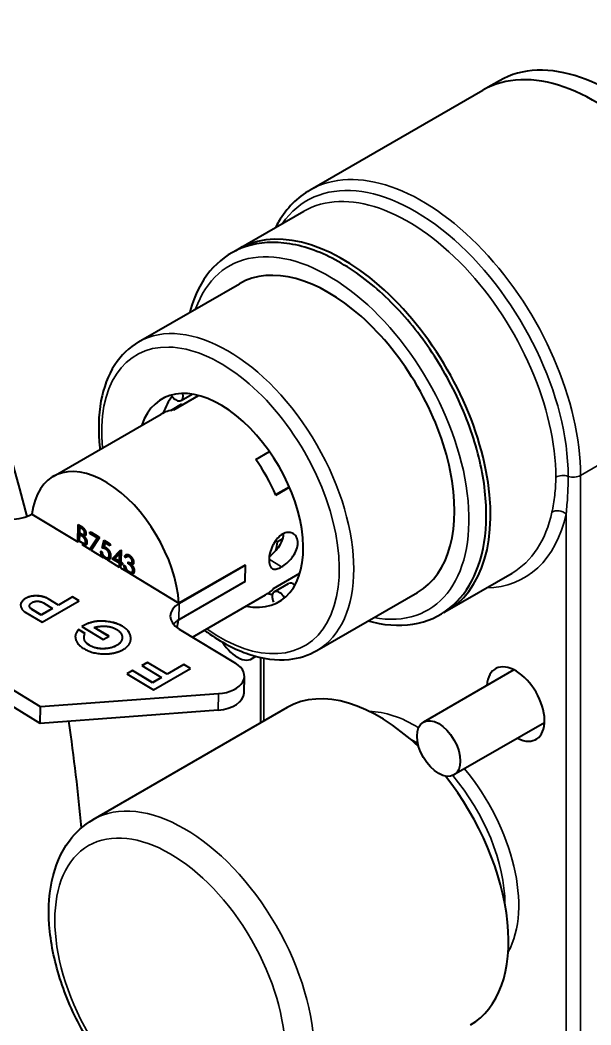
# Model space of a CAD drawing. Header units: millimetres. Extents: x 0 to 5945, y 0 to 4205.
# Drawn here: x 4951.7 to 4986.7, y 3261.4 to 3323 of the extents above; entities that cross this region are included whole.
import ezdxf

# ---------------------------------------------------------------- set-up
doc = ezdxf.new("R2010")
doc.units = ezdxf.units.MM
doc.header["$LTSCALE"] = 5
doc.layers.add('가시적인 것(ISO)', color=3, linetype='Continuous', lineweight=40)
doc.layers.add('가시적인 좁은 것(ISO)', color=3, linetype='Continuous', lineweight=35)

msp = doc.modelspace()

# ---------------------------------------------------------------- linework, layer by layer
at = {"layer": '가시적인 것(ISO)'}
for p, q in [((4981.068, 3319.33), (4980.052, 3318.743)), ((4969.445, 3312.62), (4980.052, 3318.743)), ((4965.052, 3309.001), (4969.058, 3311.314)), ((4958.919, 3303.295), (4965.106, 3306.867)), ((4961.086, 3299.131), (4962.597, 3300.004)), ((4961.53, 3299.699), (4962.202, 3300.087)), ((4960.89, 3299.093), (4961.572, 3299.487)), ((4961.572, 3299.487), (4961.603, 3299.43)), ((4953.672, 3295.033), (4960.301, 3298.86)), ((4966.117, 3296.076), (4966.955, 3296.559)), ((4967.322, 3293.923), (4968.162, 3294.409)), ((4967.334, 3293.892), (4968.176, 3294.378)), ((4952.379, 3292.726), (4955.196, 3291.015)), ((4955.196, 3291.015), (4955.22, 3292.081)), ((4955.22, 3292.081), (4955.402, 3291.97)), ((4955.301, 3291.921), (4955.294, 3291.579)), ((4955.39, 3291.972), (4955.301, 3291.921)), ((4955.415, 3291.851), (4955.301, 3291.921)), ((4955.304, 3291.922), (4955.306, 3292.029)), ((4955.49, 3291.911), (4955.39, 3291.972)), ((4955.291, 3291.47), (4955.282, 3291.073)), ((4955.38, 3291.521), (4955.291, 3291.47)), ((4955.347, 3291.436), (4955.291, 3291.47)), ((4955.293, 3291.471), (4955.296, 3291.578)), ((4955.294, 3291.579), (4955.35, 3291.545)), ((4955.435, 3291.487), (4955.38, 3291.521)), ((4955.589, 3291.356), (4955.521, 3291.317)), ((4955.654, 3291.533), (4955.565, 3291.482)), ((4955.664, 3291.413), (4955.58, 3291.364)), ((4955.684, 3291.617), (4955.61, 3291.575)), ((4955.927, 3290.589), (4956.37, 3291.271)), ((4955.937, 3291.535), (4955.939, 3291.644)), ((4956.025, 3291.586), (4955.937, 3291.535)), ((4956.37, 3291.271), (4955.937, 3291.535)), ((4955.939, 3291.644), (4956.515, 3291.294)), ((4956.515, 3291.294), (4956.011, 3290.52)), ((4956.015, 3290.64), (4956.459, 3291.322)), ((4956.025, 3291.586), (4956.025, 3291.592)), ((4956.459, 3291.322), (4956.025, 3291.586)), ((4956.459, 3291.322), (4956.37, 3291.271)), ((4956.694, 3290.645), (4956.803, 3291.12)), ((4956.803, 3291.12), (4957.186, 3290.887)), ((4967.333, 3291.102), (4967.454, 3291.032)), ((4967.77, 3291.214), (4967.454, 3291.032)), ((4952.907, 3280.887), (4936.56, 3290.815)), ((4955.284, 3291.066), (4955.196, 3291.015)), ((4955.282, 3291.073), (4955.402, 3291.001)), ((4955.284, 3291.066), (4955.284, 3291.072)), ((4955.537, 3290.913), (4955.284, 3291.066)), ((4955.537, 3290.913), (4955.449, 3290.862)), ((4955.449, 3290.862), (4955.955, 3290.554)), ((4955.711, 3290.989), (4955.622, 3290.938)), ((4955.745, 3291.077), (4955.67, 3291.034)), ((4956.015, 3290.64), (4955.927, 3290.589)), ((4955.955, 3290.554), (4955.927, 3290.589)), ((4956.044, 3290.605), (4955.955, 3290.554)), ((4956.044, 3290.605), (4955.955, 3290.554)), ((4955.955, 3290.554), (4956.011, 3290.52)), ((4956.011, 3290.52), (4956.753, 3290.069)), ((4956.044, 3290.605), (4956.015, 3290.64)), ((4956.044, 3290.605), (4956.06, 3290.595)), ((4956.056, 3290.589), (4956.044, 3290.605)), ((4956.044, 3290.605), (4956.06, 3290.595)), ((4956.783, 3290.696), (4956.694, 3290.645)), ((4956.783, 3290.696), (4956.87, 3291.079)), ((4956.866, 3290.971), (4956.809, 3290.721)), ((4956.954, 3291.022), (4956.866, 3290.971)), ((4957.184, 3290.777), (4956.866, 3290.971)), ((4956.988, 3290.625), (4956.902, 3290.575)), ((4957.186, 3290.881), (4956.954, 3291.022)), ((4957.186, 3290.887), (4957.184, 3290.777)), ((4957.299, 3289.987), (4957.829, 3290.524)), ((4957.388, 3290.038), (4957.846, 3290.502)), ((4957.829, 3290.524), (4957.846, 3290.514)), ((4957.846, 3290.514), (4957.829, 3289.776)), ((4956.593, 3290.444), (4956.677, 3290.393)), ((4956.829, 3290.113), (4956.753, 3290.069)), ((4956.829, 3290.113), (4956.753, 3290.069)), ((4957.004, 3289.917), (4956.753, 3290.069)), ((4956.959, 3290.021), (4956.894, 3289.983)), ((4957.092, 3289.968), (4956.974, 3290.04)), ((4957.092, 3289.968), (4956.974, 3290.04)), ((4957.004, 3289.917), (4957.092, 3289.968)), ((4957.004, 3289.917), (4957.092, 3289.968)), ((4957.004, 3289.917), (4957.737, 3289.471)), ((4957.143, 3290.107), (4957.055, 3290.056)), ((4957.199, 3290.247), (4957.122, 3290.202)), ((4957.388, 3290.038), (4957.299, 3289.987)), ((4957.743, 3289.717), (4957.299, 3289.987)), ((4957.831, 3289.768), (4957.388, 3290.038)), ((4957.756, 3290.29), (4957.467, 3289.996)), ((4957.467, 3289.996), (4957.745, 3289.827)), ((4957.745, 3289.827), (4957.756, 3290.29)), ((4957.832, 3289.876), (4957.745, 3289.827)), ((4957.842, 3290.339), (4957.756, 3290.29)), ((4958.156, 3290.153), (4958.068, 3290.102)), ((4958.152, 3290.051), (4958.068, 3290.102)), ((4958.211, 3290.12), (4958.156, 3290.153)), ((4958.296, 3290.168), (4958.207, 3290.117)), ((4958.434, 3290.144), (4958.351, 3290.096)), ((4952.884, 3279.88), (4936.537, 3289.808)), ((4957.737, 3289.471), (4957.743, 3289.717)), ((4957.824, 3289.521), (4957.737, 3289.471)), ((4957.831, 3289.768), (4957.743, 3289.717)), ((4957.827, 3289.666), (4957.821, 3289.42)), ((4957.821, 3289.42), (4958.195, 3289.193)), ((4957.915, 3289.717), (4957.827, 3289.666)), ((4957.935, 3289.601), (4957.827, 3289.666)), ((4957.829, 3289.776), (4957.937, 3289.71)), ((4957.829, 3289.668), (4957.831, 3289.768)), ((4957.937, 3289.704), (4957.915, 3289.717)), ((4957.937, 3289.71), (4957.935, 3289.601)), ((4958.02, 3289.591), (4958.104, 3289.54)), ((4958.289, 3289.677), (4958.291, 3289.786)), ((4958.377, 3289.728), (4958.289, 3289.677)), ((4958.377, 3289.728), (4958.378, 3289.744)), ((4958.587, 3289.791), (4958.499, 3289.74)), ((4958.593, 3289.661), (4958.505, 3289.61)), ((4958.608, 3289.857), (4958.535, 3289.815)), ((4958.649, 3289.321), (4958.572, 3289.276)), ((4965.46, 3289.599), (4961.393, 3287.251)), ((4965.481, 3289.586), (4961.414, 3287.238)), ((4965.458, 3288.579), (4965.481, 3289.586)), ((4965.46, 3289.599), (4965.481, 3289.586)), ((4958.271, 3289.237), (4958.195, 3289.193)), ((4958.271, 3289.237), (4958.195, 3289.193)), ((4958.195, 3289.193), (4958.457, 3289.035)), ((4958.413, 3289.138), (4958.348, 3289.101)), ((4958.436, 3289.152), (4958.545, 3289.086)), ((4958.436, 3289.152), (4958.545, 3289.086)), ((4958.457, 3289.035), (4958.545, 3289.086)), ((4958.457, 3289.035), (4958.545, 3289.086)), ((4958.457, 3289.035), (4961.393, 3287.251)), ((4958.604, 3289.216), (4958.516, 3289.165)), ((4967.204, 3288.158), (4968.82, 3289.091)), ((4977.865, 3286.809), (4981.842, 3289.105)), ((4965.458, 3288.579), (4961.392, 3286.231)), ((4967.245, 3287.947), (4968.129, 3288.457)), ((4951.978, 3287.54), (4951.978, 3287.545)), ((4953.999, 3287.143), (4953.367, 3287.526)), ((4953.367, 3287.521), (4953.367, 3287.526)), ((4953.998, 3287.138), (4953.367, 3287.521)), ((4954.863, 3287.637), (4953.998, 3287.138)), ((4954.863, 3287.642), (4953.999, 3287.143)), ((4955.269, 3287.396), (4954.863, 3287.642)), ((4954.863, 3287.637), (4954.863, 3287.642)), ((4955.264, 3287.394), (4954.863, 3287.637)), ((4962.224, 3285.176), (4966.707, 3287.764)), ((4969.856, 3284.35), (4976.044, 3287.923)), ((4952.228, 3287.1), (4952.228, 3287.105)), ((4952.945, 3286.534), (4952.373, 3286.881)), ((4952.373, 3286.876), (4952.373, 3286.881)), ((4952.944, 3286.529), (4952.373, 3286.876)), ((4953.647, 3286.935), (4952.944, 3286.529)), ((4953.647, 3286.94), (4952.945, 3286.534)), ((4952.998, 3286.085), (4955.269, 3287.396)), ((4953.076, 3287.287), (4953.647, 3286.94)), ((4953.647, 3286.935), (4953.647, 3286.94)), ((4953.998, 3287.138), (4953.999, 3287.143)), ((4951.962, 3286.715), (4952.998, 3286.085)), ((4952.944, 3286.529), (4952.945, 3286.534)), ((4955.638, 3285.388), (4955.228, 3285.637)), ((4955.228, 3285.632), (4955.228, 3285.637)), ((4955.636, 3285.384), (4955.228, 3285.632)), ((4955.445, 3285.816), (4956.755, 3285.02)), ((4957.107, 3285.223), (4956.201, 3285.773)), ((4956.201, 3285.768), (4956.201, 3285.773)), ((4957.102, 3285.221), (4956.201, 3285.768)), ((4957.933, 3285.837), (4957.933, 3285.842)), ((4961.414, 3285.668), (4964.866, 3283.571)), ((4955.578, 3285.16), (4955.578, 3285.165)), ((4956.755, 3285.02), (4957.107, 3285.223)), ((4957.918, 3285.15), (4957.918, 3285.155)), ((4955.906, 3284.667), (4955.906, 3284.672)), ((4957.564, 3284.652), (4957.565, 3284.657)), ((4966.134, 3283.99), (4965.9, 3283.855)), ((4966.414, 3279.916), (4966.414, 3283.923)), ((4958.555, 3283.127), (4958.203, 3282.924)), ((4958.554, 3283.122), (4958.207, 3282.922)), ((4958.554, 3283.122), (4958.555, 3283.127)), ((4959.779, 3282.378), (4958.554, 3283.122)), ((4959.78, 3282.383), (4958.555, 3283.127)), ((4959.475, 3283.625), (4959.123, 3283.422)), ((4959.123, 3283.422), (4960.32, 3282.695)), ((4959.475, 3283.62), (4959.128, 3283.419)), ((4960.671, 3282.898), (4959.475, 3283.625)), ((4959.475, 3283.62), (4959.475, 3283.625)), ((4960.671, 3282.893), (4959.475, 3283.62)), ((4959.833, 3281.934), (4962.104, 3283.245)), ((4961.698, 3283.491), (4960.671, 3282.898)), ((4961.698, 3283.486), (4960.671, 3282.893)), ((4962.104, 3283.245), (4961.698, 3283.491)), ((4961.698, 3283.486), (4961.698, 3283.491)), ((4962.099, 3283.242), (4961.698, 3283.486)), ((4981.955, 3283.166), (4976.399, 3279.958)), ((4958.203, 3282.924), (4959.833, 3281.934)), ((4960.32, 3282.69), (4959.779, 3282.378)), ((4960.32, 3282.695), (4959.78, 3282.383)), ((4960.32, 3282.69), (4960.32, 3282.695)), ((4960.671, 3282.893), (4960.671, 3282.898)), ((4965.391, 3281.756), (4965.414, 3282.763)), ((4959.779, 3282.378), (4959.78, 3282.383)), ((4963.82, 3281.703), (4952.907, 3280.887)), ((4952.884, 3279.88), (4952.907, 3280.887)), ((4963.797, 3280.696), (4952.884, 3279.88)), ((4968.043, 3280.857), (4956.111, 3273.967)), ((4983.83, 3279.918), (4978.274, 3276.711))]:
    msp.add_line(p, q, dxfattribs=at)
for centre, major_axis, ratio, start_param, end_param in [((4889.479, 3303.544), (-46.875, 81.19), 0.57735, 4.262243, 5.497787), ((4987.943, 3307.422), (-6.875, 11.908), 0.57735, 3.926991, 6.283185), ((4986.927, 3306.835), (-6.875, 11.908), 0.57735, 3.926991, 6.283185), ((4986.927, 3306.835), (-6.875, 11.908), 0.57735, 3.926991, 6.283185), ((4971.459, 3297.905), (6.406, -11.096), 0.57735, 6.249488, 9.458475), ((4970.575, 3297.395), (5.469, -9.472), 0.57735, 0, 3.141593), ((4963.946, 3293.567), (3.594, -6.225), 0.57735, 5.812603, 9.89536), ((4965.272, 3294.333), (-3.594, 6.225), 0.57735, 0.221174, 0.472273), ((4961.218, 3300.24), (0.312, -0.541), 0.57735, 4.766799, 7.335911), ((4963.504, 3293.312), (-3.203, 5.548), 0.57735, 6.060803, 6.283185), ((4956.875, 3289.485), (-3.203, 5.548), 0.57735, 3.998707, 6.944867), ((4963.504, 3293.312), (3.203, -5.548), 0.57735, 1.348414, 1.741178), ((4951.054, 3293.531), (1.875, -0.043), 0.592165, 3.940333, 5.51113), ((4963.946, 3293.567), (-2.5, 4.33), 0.57735, 3.649684, 3.801663), ((4963.504, 3293.312), (3.203, -5.548), 0.57735, 0, 0.170382), ((4967.558, 3287.405), (-0.312, 0.541), 0.57735, 4.69621, 7.698632), ((4968.442, 3287.916), (-0.312, 0.541), 0.57735, 5.316275, 6.283185), ((4965.272, 3294.333), (3.594, -6.225), 0.57735, 5.810912, 5.873145), ((4962.74, 3286.433), (-1.875, 0.043), 0.592165, 5.51113, 7.081926), ((4962.717, 3285.426), (-1.875, 0.043), 0.592165, 5.51113, 5.812385), ((4956.875, 3289.485), (-3.203, 5.548), 0.57735, 3.698517, 3.79756), ((4964.962, 3285.479), (0.938, -1.624), 0.57735, 4.757194, 6.495805), ((4963.54, 3282.806), (1.875, -0.043), 0.592165, 4.876103, 7.081926), ((4982.065, 3281.065), (1.25, -2.165), 0.57735, 5.560451, 10.147512), ((4973.668, 3271.114), (-5.625, 9.743), 0.57735, 5.184988, 6.283185), ((4963.517, 3281.799), (1.875, -0.043), 0.592165, 4.876103, 6.283185), ((4889.479, 3303.544), (-46.875, 81.19), 0.57735, 4.031541, 4.112072), ((4973.668, 3271.114), (5.625, -9.743), 0.57735, 0, 1.817386)]:
    msp.add_ellipse(centre, major_axis=major_axis, ratio=ratio, start_param=start_param, end_param=end_param, dxfattribs=at)
msp.add_ellipse((4977.337, 3278.335), major_axis=(0.938, -1.624), ratio=0.57735, dxfattribs=at)
for points, knots in [([(4969.445, 3312.62), (4969.052, 3312.393), (4968.691, 3312.112), (4968.044, 3311.458), (4967.758, 3311.083), (4967.443, 3310.552), (4967.377, 3310.431), (4967.313, 3310.306)], [3.9269908, 3.9269908, 3.9269908, 3.9269908, 4.0840704, 4.0840704, 4.2411501, 4.2411501, 4.2859509, 4.2859509, 4.2859509, 4.2859509]), ([(4973.005, 3286.168), (4973.232, 3286.105), (4973.458, 3286.053), (4974.634, 3285.836), (4975.56, 3285.865), (4977.178, 3286.346), (4977.878, 3286.77), (4979.022, 3287.937), (4979.464, 3288.678), (4980.089, 3290.442), (4980.252, 3291.482), (4980.267, 3293.743), (4980.11, 3294.968), (4979.494, 3297.464), (4979.035, 3298.732), (4977.867, 3301.188), (4977.158, 3302.374), (4975.559, 3304.55), (4974.668, 3305.54), (4972.787, 3307.226), (4971.797, 3307.921), (4969.805, 3308.938), (4968.803, 3309.259), (4966.91, 3309.464), (4966.014, 3309.359), (4964.474, 3308.743), (4963.821, 3308.26), (4962.765, 3306.986), (4962.368, 3306.189), (4962.099, 3305.23), (4962.083, 3305.172), (4962.068, 3305.113)], [0.252909, 0.252909, 0.252909, 0.252909, 0.328243, 0.328243, 0.64848, 0.64848, 0.945135, 0.945135, 1.24325, 1.24325, 1.563525, 1.563525, 1.891743, 1.891743, 2.21917, 2.21917, 2.545507, 2.545507, 2.871946, 2.871946, 3.199606, 3.199606, 3.527533, 3.527533, 3.844218, 3.844218, 4.138141, 4.138141, 4.440032, 4.440032, 4.45948, 4.45948, 4.45948, 4.45948]), ([(4958.919, 3303.295), (4958.334, 3302.957), (4957.836, 3302.471), (4957.047, 3301.248), (4956.768, 3300.499), (4956.45, 3298.786), (4956.428, 3297.811), (4956.545, 3296.758), (4956.548, 3296.727), (4956.552, 3296.696)], [3.9269908, 3.9269908, 3.9269908, 3.9269908, 4.2151065, 4.2151065, 4.5211807, 4.5211807, 4.847796, 4.847796, 4.8576899, 4.8576899, 4.8576899, 4.8576899]), ([(4955.402, 3291.97), (4955.411, 3291.965), (4955.429, 3291.954), (4955.454, 3291.937), (4955.477, 3291.921), (4955.499, 3291.904), (4955.52, 3291.887), (4955.538, 3291.871), (4955.555, 3291.854), (4955.576, 3291.832), (4955.599, 3291.803), (4955.624, 3291.766), (4955.645, 3291.727), (4955.663, 3291.686), (4955.677, 3291.645), (4955.687, 3291.604), (4955.693, 3291.564), (4955.693, 3291.538), (4955.694, 3291.526)], [0, 0, 0, 0, 0.062594, 0.121323, 0.17668, 0.228365, 0.276868, 0.321879, 0.364099, 0.403356, 0.477968, 0.550535, 0.623584, 0.698175, 0.773354, 0.847281, 0.922818, 1, 1, 1, 1]), ([(4955.61, 3291.575), (4955.61, 3291.581), (4955.61, 3291.592), (4955.608, 3291.611), (4955.604, 3291.629), (4955.6, 3291.647), (4955.593, 3291.665), (4955.585, 3291.683), (4955.576, 3291.701), (4955.565, 3291.719), (4955.552, 3291.736), (4955.538, 3291.754), (4955.522, 3291.771), (4955.504, 3291.788), (4955.484, 3291.804), (4955.463, 3291.82), (4955.44, 3291.836), (4955.424, 3291.846), (4955.415, 3291.851)], [0, 0, 0, 0, 0.057003, 0.111818, 0.164402, 0.21587, 0.266841, 0.317479, 0.369902, 0.4234, 0.479718, 0.539241, 0.602431, 0.67103, 0.744485, 0.823454, 0.90874, 1, 1, 1, 1]), ([(4955.521, 3291.317), (4955.517, 3291.321), (4955.507, 3291.329), (4955.491, 3291.341), (4955.473, 3291.355), (4955.452, 3291.369), (4955.429, 3291.384), (4955.404, 3291.401), (4955.376, 3291.418), (4955.357, 3291.43), (4955.347, 3291.436)], [0, 0, 0, 0, 0.079306, 0.171953, 0.277057, 0.394731, 0.526177, 0.671345, 0.829285, 1, 1, 1, 1]), ([(4955.35, 3291.545), (4955.358, 3291.54), (4955.374, 3291.53), (4955.397, 3291.517), (4955.419, 3291.506), (4955.438, 3291.496), (4955.457, 3291.488), (4955.473, 3291.482), (4955.488, 3291.477), (4955.505, 3291.473), (4955.524, 3291.471), (4955.545, 3291.474), (4955.564, 3291.481), (4955.579, 3291.492), (4955.592, 3291.507), (4955.602, 3291.526), (4955.608, 3291.549), (4955.609, 3291.566), (4955.61, 3291.575)], [0, 0, 0, 0, 0.072301, 0.1397, 0.202289, 0.2606, 0.31319, 0.361739, 0.405706, 0.44554, 0.518832, 0.589778, 0.658867, 0.72843, 0.797283, 0.864815, 0.931364, 1, 1, 1, 1]), ([(4955.6, 3291.376), (4955.599, 3291.377), (4955.592, 3291.383), (4955.579, 3291.392), (4955.561, 3291.406), (4955.541, 3291.42), (4955.518, 3291.435), (4955.492, 3291.452), (4955.464, 3291.469), (4955.445, 3291.481), (4955.435, 3291.487)], [0.0554342, 0.0554342, 0.0554342, 0.0554342, 0.0793065, 0.1719528, 0.2770565, 0.3947306, 0.5261773, 0.6713448, 0.8292853, 1, 1, 1, 1]), ([(4955.67, 3291.034), (4955.67, 3291.039), (4955.67, 3291.051), (4955.668, 3291.068), (4955.666, 3291.086), (4955.662, 3291.104), (4955.656, 3291.123), (4955.649, 3291.141), (4955.641, 3291.16), (4955.629, 3291.185), (4955.611, 3291.217), (4955.584, 3291.252), (4955.555, 3291.287), (4955.533, 3291.307), (4955.521, 3291.317)], [0, 0, 0, 0, 0.060287, 0.119602, 0.177503, 0.235143, 0.292133, 0.350871, 0.410098, 0.470732, 0.594829, 0.722579, 0.856691, 1, 1, 1, 1]), ([(4955.694, 3291.526), (4955.693, 3291.514), (4955.692, 3291.491), (4955.686, 3291.461), (4955.676, 3291.434), (4955.664, 3291.411), (4955.647, 3291.392), (4955.629, 3291.377), (4955.606, 3291.368), (4955.589, 3291.366), (4955.58, 3291.364)], [0, 0, 0, 0, 0.130569, 0.256581, 0.380552, 0.503623, 0.625739, 0.747549, 0.871766, 1, 1, 1, 1]), ([(4955.58, 3291.364), (4955.591, 3291.353), (4955.611, 3291.332), (4955.639, 3291.299), (4955.662, 3291.268), (4955.682, 3291.237), (4955.699, 3291.206), (4955.714, 3291.175), (4955.726, 3291.143), (4955.737, 3291.11), (4955.745, 3291.078), (4955.751, 3291.046), (4955.754, 3291.014), (4955.754, 3290.993), (4955.754, 3290.983)], [0, 0, 0, 0, 0.106057, 0.202914, 0.2903, 0.370223, 0.446384, 0.521397, 0.598291, 0.676142, 0.755529, 0.834887, 0.916646, 1, 1, 1, 1]), ([(4955.654, 3291.533), (4955.659, 3291.536), (4955.668, 3291.544), (4955.681, 3291.558), (4955.687, 3291.572), (4955.69, 3291.58), (4955.691, 3291.581)], [0.6669253, 0.6669253, 0.6669253, 0.6669253, 0.7284305, 0.7972827, 0.8648154, 0.8729592, 0.8729592, 0.8729592, 0.8729592]), ([(4967.747, 3291.494), (4967.641, 3291.433), (4967.54, 3291.347), (4967.354, 3291.141), (4967.27, 3291.02), (4967.181, 3290.855), (4967.163, 3290.82), (4967.075, 3290.635), (4967.021, 3290.478), (4966.95, 3290.184), (4966.93, 3290.047), (4966.924, 3289.79), (4966.941, 3289.685), (4966.999, 3289.51), (4967.048, 3289.438), (4967.13, 3289.385), (4967.147, 3289.376), (4967.232, 3289.343), (4967.312, 3289.34), (4967.494, 3289.378), (4967.595, 3289.419), (4967.701, 3289.48)], [0, 0, 0, 0, 0.0716254, 0.0716254, 0.1433383, 0.1433383, 0.1622193, 0.1622193, 0.2412749, 0.2412749, 0.3141525, 0.3141525, 0.3935312, 0.3935312, 0.4886703, 0.4886703, 0.5111581, 0.5111581, 0.5972933, 0.5972933, 0.6842178, 0.6842178, 0.6842178, 0.6842178]), ([(4966.945, 3290.126), (4967.005, 3290.169), (4967.065, 3290.217), (4967.234, 3290.364), (4967.34, 3290.472), (4967.458, 3290.62), (4967.482, 3290.652), (4967.601, 3290.817), (4967.679, 3290.958), (4967.781, 3291.229), (4967.809, 3291.359), (4967.812, 3291.496), (4967.812, 3291.512), (4967.811, 3291.528)], [0.0332263, 0.0332263, 0.0332263, 0.0332263, 0.0727938, 0.0727938, 0.1451291, 0.1451291, 0.1641201, 0.1641201, 0.2426194, 0.2426194, 0.3146774, 0.3146774, 0.3241549, 0.3241549, 0.3241549, 0.3241549]), ([(4967.701, 3289.48), (4967.808, 3289.542), (4967.918, 3289.623), (4968.132, 3289.814), (4968.235, 3289.923), (4968.35, 3290.073), (4968.373, 3290.104), (4968.489, 3290.271), (4968.565, 3290.415), (4968.665, 3290.69), (4968.692, 3290.822), (4968.698, 3291.067), (4968.676, 3291.179), (4968.588, 3291.38), (4968.517, 3291.465), (4968.407, 3291.535), (4968.385, 3291.547), (4968.273, 3291.597), (4968.172, 3291.612), (4967.962, 3291.591), (4967.853, 3291.555), (4967.747, 3291.494)], [0, 0, 0, 0, 0.0723715, 0.0723715, 0.144079, 0.144079, 0.1629329, 0.1629329, 0.2416385, 0.2416385, 0.3142847, 0.3142847, 0.3867773, 0.3867773, 0.4650853, 0.4650853, 0.4839882, 0.4839882, 0.555536, 0.555536, 0.6271178, 0.6271178, 0.6271178, 0.6271178]), ([(4955.402, 3291.001), (4955.41, 3290.996), (4955.427, 3290.986), (4955.451, 3290.972), (4955.473, 3290.961), (4955.493, 3290.951), (4955.512, 3290.942), (4955.528, 3290.936), (4955.544, 3290.931), (4955.561, 3290.928), (4955.581, 3290.926), (4955.603, 3290.929), (4955.622, 3290.937), (4955.638, 3290.949), (4955.652, 3290.965), (4955.662, 3290.985), (4955.668, 3291.007), (4955.67, 3291.025), (4955.67, 3291.034)], [0, 0, 0, 0, 0.072502, 0.139739, 0.201795, 0.259822, 0.312206, 0.360773, 0.40454, 0.443698, 0.516841, 0.587874, 0.657965, 0.728969, 0.799308, 0.866636, 0.933116, 1, 1, 1, 1]), ([(4955.754, 3290.983), (4955.754, 3290.972), (4955.753, 3290.952), (4955.748, 3290.925), (4955.741, 3290.9), (4955.732, 3290.877), (4955.719, 3290.858), (4955.705, 3290.841), (4955.688, 3290.828), (4955.668, 3290.817), (4955.647, 3290.809), (4955.623, 3290.805), (4955.598, 3290.805), (4955.572, 3290.808), (4955.543, 3290.816), (4955.513, 3290.827), (4955.481, 3290.842), (4955.46, 3290.855), (4955.449, 3290.862)], [0, 0, 0, 0, 0.06116, 0.120335, 0.17818, 0.235235, 0.292683, 0.351186, 0.410457, 0.47172, 0.533761, 0.595739, 0.657888, 0.721295, 0.786823, 0.854686, 0.925478, 1, 1, 1, 1]), ([(4955.718, 3290.857), (4955.716, 3290.857), (4955.706, 3290.856), (4955.687, 3290.856), (4955.66, 3290.859), (4955.632, 3290.867), (4955.602, 3290.879), (4955.57, 3290.893), (4955.548, 3290.906), (4955.537, 3290.913)], [0.5787704, 0.5787704, 0.5787704, 0.5787704, 0.595739, 0.6578875, 0.7212952, 0.7868225, 0.8546862, 0.925478, 1, 1, 1, 1]), ([(4955.711, 3290.989), (4955.716, 3290.993), (4955.727, 3291.001), (4955.74, 3291.016), (4955.748, 3291.03), (4955.751, 3291.039), (4955.751, 3291.04)], [0.6627489, 0.6627489, 0.6627489, 0.6627489, 0.7289694, 0.7993077, 0.8666358, 0.8780325, 0.8780325, 0.8780325, 0.8780325]), ([(4956.902, 3290.575), (4956.895, 3290.579), (4956.88, 3290.588), (4956.857, 3290.599), (4956.832, 3290.609), (4956.807, 3290.618), (4956.78, 3290.627), (4956.753, 3290.634), (4956.724, 3290.64), (4956.704, 3290.643), (4956.694, 3290.645)], [0, 0, 0, 0, 0.102203, 0.211023, 0.3251, 0.446502, 0.573788, 0.708901, 0.850358, 1, 1, 1, 1]), ([(4956.981, 3290.631), (4956.977, 3290.633), (4956.965, 3290.64), (4956.945, 3290.65), (4956.921, 3290.66), (4956.895, 3290.669), (4956.869, 3290.678), (4956.841, 3290.685), (4956.812, 3290.691), (4956.793, 3290.694), (4956.783, 3290.696)], [0.0433629, 0.0433629, 0.0433629, 0.0433629, 0.102203, 0.2110233, 0.3250997, 0.4465021, 0.5737877, 0.7089007, 0.8503579, 1, 1, 1, 1]), ([(4956.809, 3290.721), (4956.819, 3290.718), (4956.838, 3290.712), (4956.867, 3290.702), (4956.894, 3290.69), (4956.911, 3290.68), (4956.919, 3290.675)], [0, 0, 0, 0, 0.275068, 0.532901, 0.773973, 1, 1, 1, 1]), ([(4957.122, 3290.202), (4957.122, 3290.211), (4957.122, 3290.228), (4957.12, 3290.254), (4957.115, 3290.28), (4957.109, 3290.306), (4957.101, 3290.332), (4957.091, 3290.358), (4957.079, 3290.384), (4957.065, 3290.41), (4957.049, 3290.435), (4957.032, 3290.459), (4957.013, 3290.481), (4956.994, 3290.503), (4956.973, 3290.523), (4956.95, 3290.542), (4956.926, 3290.559), (4956.91, 3290.569), (4956.902, 3290.575)], [0, 0, 0, 0, 0.065351, 0.127916, 0.18836, 0.247216, 0.30563, 0.36377, 0.422661, 0.482687, 0.5433, 0.604118, 0.664965, 0.727413, 0.791468, 0.858055, 0.927037, 1, 1, 1, 1]), ([(4956.919, 3290.675), (4956.93, 3290.668), (4956.95, 3290.655), (4956.98, 3290.632), (4957.009, 3290.607), (4957.036, 3290.58), (4957.061, 3290.55), (4957.085, 3290.518), (4957.108, 3290.485), (4957.129, 3290.449), (4957.147, 3290.412), (4957.164, 3290.374), (4957.178, 3290.337), (4957.189, 3290.299), (4957.197, 3290.261), (4957.203, 3290.223), (4957.206, 3290.185), (4957.206, 3290.16), (4957.206, 3290.147)], [0, 0, 0, 0, 0.065808, 0.129394, 0.190894, 0.251281, 0.310815, 0.370371, 0.430768, 0.492881, 0.555104, 0.616067, 0.677256, 0.73826, 0.800762, 0.864778, 0.931045, 1, 1, 1, 1]), ([(4956.753, 3290.069), (4956.75, 3290.073), (4956.739, 3290.086), (4956.721, 3290.108), (4956.7, 3290.138), (4956.681, 3290.17), (4956.663, 3290.203), (4956.647, 3290.236), (4956.633, 3290.27), (4956.62, 3290.304), (4956.61, 3290.339), (4956.602, 3290.374), (4956.596, 3290.409), (4956.594, 3290.432), (4956.593, 3290.444)], [0.2851124, 0.2851124, 0.2851124, 0.2851124, 0.3106372, 0.3707664, 0.4316147, 0.493523, 0.5558835, 0.6173424, 0.678668, 0.7407114, 0.8029854, 0.8668026, 0.9323472, 1, 1, 1, 1]), ([(4956.677, 3290.393), (4956.678, 3290.381), (4956.682, 3290.359), (4956.69, 3290.327), (4956.7, 3290.296), (4956.712, 3290.266), (4956.727, 3290.238), (4956.744, 3290.211), (4956.763, 3290.184), (4956.784, 3290.158), (4956.806, 3290.133), (4956.83, 3290.112), (4956.854, 3290.092), (4956.87, 3290.081), (4956.878, 3290.076)], [0, 0, 0, 0, 0.094687, 0.181994, 0.264377, 0.34218, 0.418618, 0.496509, 0.577369, 0.661511, 0.746733, 0.831258, 0.915206, 1, 1, 1, 1]), ([(4956.878, 3290.076), (4956.886, 3290.072), (4956.902, 3290.063), (4956.925, 3290.052), (4956.948, 3290.044), (4956.97, 3290.04), (4956.991, 3290.038), (4957.01, 3290.04), (4957.03, 3290.044), (4957.048, 3290.051), (4957.065, 3290.061), (4957.079, 3290.074), (4957.092, 3290.089), (4957.103, 3290.106), (4957.111, 3290.127), (4957.117, 3290.149), (4957.121, 3290.175), (4957.122, 3290.193), (4957.122, 3290.202)], [0, 0, 0, 0, 0.064207, 0.126425, 0.18768, 0.248216, 0.308305, 0.369661, 0.431699, 0.495947, 0.559758, 0.622295, 0.683911, 0.745092, 0.80674, 0.869087, 0.93329, 1, 1, 1, 1]), ([(4956.959, 3290.021), (4956.95, 3290.027), (4956.932, 3290.038), (4956.911, 3290.054), (4956.9, 3290.063), (4956.898, 3290.065)], [0, 0, 0, 0, 0.0654211, 0.1287084, 0.1461099, 0.1461099, 0.1461099, 0.1461099]), ([(4957.092, 3289.968), (4957.092, 3289.968), (4957.084, 3289.969), (4957.07, 3289.972), (4957.049, 3289.978), (4957.028, 3289.986), (4957.006, 3289.996), (4956.983, 3290.007), (4956.967, 3290.016), (4956.959, 3290.021)], [0.7399994, 0.7399994, 0.7399994, 0.7399994, 0.7439379, 0.7845413, 0.8257501, 0.8677574, 0.9107452, 0.9549144, 1, 1, 1, 1]), ([(4957.206, 3290.147), (4957.205, 3290.139), (4957.205, 3290.122), (4957.202, 3290.097), (4957.198, 3290.074), (4957.193, 3290.052), (4957.186, 3290.032), (4957.179, 3290.013), (4957.169, 3289.996), (4957.159, 3289.979), (4957.147, 3289.965), (4957.135, 3289.952), (4957.121, 3289.941), (4957.107, 3289.932), (4957.092, 3289.925), (4957.075, 3289.92), (4957.058, 3289.916), (4957.04, 3289.915), (4957.022, 3289.915), (4957.01, 3289.916), (4957.004, 3289.917)], [0, 0, 0, 0, 0.0440145, 0.0874341, 0.1301184, 0.1725537, 0.2145548, 0.2562981, 0.2984382, 0.340849, 0.3827152, 0.423924, 0.4642462, 0.5040737, 0.5438619, 0.5835667, 0.6230943, 0.6632291, 0.7035513, 0.7399994, 0.7399994, 0.7399994, 0.7399994]), ([(4957.15, 3289.968), (4957.149, 3289.968), (4957.142, 3289.967), (4957.129, 3289.966), (4957.111, 3289.966), (4957.098, 3289.967), (4957.092, 3289.968)], [0.6163705, 0.6163705, 0.6163705, 0.6163705, 0.6230943, 0.6632291, 0.7035513, 0.7399994, 0.7399994, 0.7399994, 0.7399994]), ([(4957.143, 3290.107), (4957.147, 3290.109), (4957.155, 3290.114), (4957.168, 3290.125), (4957.18, 3290.14), (4957.191, 3290.157), (4957.199, 3290.177), (4957.203, 3290.192), (4957.205, 3290.199)], [0.5229377, 0.5229377, 0.5229377, 0.5229377, 0.559758, 0.6222954, 0.6839106, 0.7450924, 0.8067402, 0.8658929, 0.8658929, 0.8658929, 0.8658929]), ([(4958.068, 3290.102), (4958.07, 3290.111), (4958.075, 3290.13), (4958.085, 3290.154), (4958.096, 3290.176), (4958.109, 3290.195), (4958.122, 3290.212), (4958.138, 3290.225), (4958.155, 3290.236), (4958.173, 3290.243), (4958.193, 3290.248), (4958.213, 3290.25), (4958.235, 3290.25), (4958.257, 3290.247), (4958.279, 3290.241), (4958.303, 3290.232), (4958.327, 3290.221), (4958.344, 3290.211), (4958.352, 3290.206)], [0, 0, 0, 0, 0.072625, 0.141977, 0.208985, 0.273957, 0.336889, 0.398745, 0.460116, 0.520825, 0.580994, 0.640152, 0.698622, 0.757271, 0.816427, 0.876254, 0.937165, 1, 1, 1, 1]), ([(4958.351, 3290.096), (4958.34, 3290.102), (4958.319, 3290.114), (4958.289, 3290.125), (4958.261, 3290.13), (4958.24, 3290.129), (4958.224, 3290.125), (4958.212, 3290.12), (4958.201, 3290.114), (4958.19, 3290.105), (4958.18, 3290.094), (4958.17, 3290.082), (4958.16, 3290.067), (4958.155, 3290.056), (4958.152, 3290.051)], [0, 0, 0, 0, 0.122712, 0.239685, 0.351816, 0.463766, 0.520818, 0.579448, 0.640604, 0.705298, 0.773634, 0.844669, 0.920057, 1, 1, 1, 1]), ([(4958.156, 3290.153), (4958.159, 3290.162), (4958.164, 3290.181), (4958.174, 3290.205), (4958.184, 3290.227), (4958.194, 3290.241), (4958.199, 3290.248), (4958.2, 3290.249)], [0, 0, 0, 0, 0.0726253, 0.1419766, 0.2089849, 0.2739569, 0.2846669, 0.2846669, 0.2846669, 0.2846669]), ([(4958.416, 3290.16), (4958.413, 3290.162), (4958.4, 3290.168), (4958.378, 3290.176), (4958.35, 3290.181), (4958.328, 3290.18), (4958.312, 3290.176), (4958.303, 3290.172), (4958.297, 3290.169), (4958.296, 3290.168)], [0.0912083, 0.0912083, 0.0912083, 0.0912083, 0.1227119, 0.239685, 0.3518159, 0.4637661, 0.5208178, 0.5794483, 0.6063494, 0.6063494, 0.6063494, 0.6063494]), ([(4958.535, 3289.815), (4958.535, 3289.82), (4958.535, 3289.832), (4958.533, 3289.849), (4958.529, 3289.868), (4958.524, 3289.886), (4958.516, 3289.905), (4958.507, 3289.925), (4958.497, 3289.945), (4958.485, 3289.965), (4958.471, 3289.985), (4958.457, 3290.004), (4958.441, 3290.022), (4958.425, 3290.039), (4958.408, 3290.055), (4958.39, 3290.07), (4958.371, 3290.084), (4958.358, 3290.092), (4958.351, 3290.096)], [0, 0, 0, 0, 0.055275, 0.109966, 0.163247, 0.218076, 0.273301, 0.330909, 0.390995, 0.454176, 0.518862, 0.583311, 0.648517, 0.715031, 0.782502, 0.852323, 0.924928, 1, 1, 1, 1]), ([(4958.352, 3290.206), (4958.365, 3290.198), (4958.389, 3290.183), (4958.424, 3290.154), (4958.458, 3290.121), (4958.49, 3290.084), (4958.52, 3290.046), (4958.546, 3290.005), (4958.569, 3289.963), (4958.588, 3289.921), (4958.602, 3289.879), (4958.613, 3289.838), (4958.619, 3289.799), (4958.619, 3289.775), (4958.619, 3289.763)], [0, 0, 0, 0, 0.0902542, 0.1785398, 0.266093, 0.354631, 0.4418862, 0.5257469, 0.6081136, 0.6901973, 0.7708215, 0.8483262, 0.9240117, 1, 1, 1, 1]), ([(4958.195, 3289.193), (4958.193, 3289.196), (4958.182, 3289.208), (4958.164, 3289.23), (4958.142, 3289.26), (4958.121, 3289.291), (4958.102, 3289.324), (4958.085, 3289.359), (4958.069, 3289.395), (4958.055, 3289.432), (4958.043, 3289.47), (4958.034, 3289.509), (4958.025, 3289.55), (4958.022, 3289.577), (4958.02, 3289.591)], [0.2898514, 0.2898514, 0.2898514, 0.2898514, 0.3085484, 0.366398, 0.4245422, 0.48317, 0.5422434, 0.6017394, 0.662506, 0.7248555, 0.7891278, 0.8563464, 0.9262952, 1, 1, 1, 1]), ([(4958.104, 3289.54), (4958.106, 3289.53), (4958.109, 3289.512), (4958.116, 3289.484), (4958.124, 3289.458), (4958.132, 3289.434), (4958.141, 3289.41), (4958.151, 3289.388), (4958.162, 3289.367), (4958.17, 3289.354), (4958.173, 3289.348)], [0, 0, 0, 0, 0.14977, 0.291316, 0.425966, 0.55216, 0.671527, 0.786122, 0.895325, 1, 1, 1, 1]), ([(4958.173, 3289.348), (4958.179, 3289.34), (4958.189, 3289.325), (4958.206, 3289.303), (4958.223, 3289.282), (4958.242, 3289.262), (4958.262, 3289.244), (4958.283, 3289.226), (4958.305, 3289.21), (4958.321, 3289.2), (4958.328, 3289.196)], [0, 0, 0, 0, 0.1182713, 0.2361775, 0.3556629, 0.4759042, 0.6001273, 0.7286081, 0.8613135, 1, 1, 1, 1]), ([(4958.572, 3289.276), (4958.571, 3289.287), (4958.571, 3289.307), (4958.565, 3289.34), (4958.556, 3289.374), (4958.542, 3289.409), (4958.525, 3289.445), (4958.505, 3289.479), (4958.482, 3289.511), (4958.461, 3289.537), (4958.442, 3289.557), (4958.426, 3289.573), (4958.407, 3289.589), (4958.387, 3289.605), (4958.365, 3289.623), (4958.342, 3289.64), (4958.316, 3289.659), (4958.298, 3289.67), (4958.289, 3289.677)], [0, 0, 0, 0, 0.0669092, 0.1334854, 0.2010351, 0.2712343, 0.34288, 0.4138361, 0.4859766, 0.5602296, 0.5998842, 0.6440548, 0.6918919, 0.7446875, 0.8014918, 0.8628577, 0.9293284, 1, 1, 1, 1]), ([(4958.291, 3289.786), (4958.303, 3289.779), (4958.326, 3289.766), (4958.359, 3289.751), (4958.391, 3289.739), (4958.421, 3289.732), (4958.448, 3289.729), (4958.471, 3289.73), (4958.491, 3289.735), (4958.507, 3289.745), (4958.519, 3289.758), (4958.528, 3289.774), (4958.534, 3289.793), (4958.535, 3289.807), (4958.535, 3289.815)], [0, 0, 0, 0, 0.110166, 0.215787, 0.318027, 0.417574, 0.51165, 0.596162, 0.672935, 0.74367, 0.810677, 0.874059, 0.936696, 1, 1, 1, 1]), ([(4958.328, 3289.196), (4958.337, 3289.19), (4958.354, 3289.18), (4958.379, 3289.169), (4958.403, 3289.159), (4958.426, 3289.153), (4958.447, 3289.15), (4958.467, 3289.15), (4958.485, 3289.152), (4958.503, 3289.158), (4958.518, 3289.166), (4958.532, 3289.175), (4958.544, 3289.187), (4958.554, 3289.201), (4958.561, 3289.217), (4958.567, 3289.235), (4958.571, 3289.255), (4958.571, 3289.269), (4958.572, 3289.276)], [0, 0, 0, 0, 0.076072, 0.148752, 0.218403, 0.28576, 0.350598, 0.414964, 0.478069, 0.541761, 0.60435, 0.664075, 0.721464, 0.777587, 0.832644, 0.887844, 0.94346, 1, 1, 1, 1]), ([(4958.519, 3289.619), (4958.518, 3289.62), (4958.51, 3289.627), (4958.496, 3289.64), (4958.476, 3289.657), (4958.454, 3289.674), (4958.43, 3289.691), (4958.404, 3289.71), (4958.387, 3289.721), (4958.377, 3289.728)], [0.6309903, 0.6309903, 0.6309903, 0.6309903, 0.6440548, 0.6918919, 0.7446875, 0.8014918, 0.8628577, 0.9293284, 1, 1, 1, 1]), ([(4958.619, 3289.763), (4958.619, 3289.752), (4958.617, 3289.731), (4958.612, 3289.702), (4958.602, 3289.676), (4958.589, 3289.655), (4958.573, 3289.638), (4958.554, 3289.624), (4958.531, 3289.615), (4958.514, 3289.612), (4958.505, 3289.61)], [0, 0, 0, 0, 0.128068, 0.250608, 0.37063, 0.490072, 0.610375, 0.734313, 0.863217, 1, 1, 1, 1]), ([(4958.505, 3289.61), (4958.515, 3289.599), (4958.534, 3289.576), (4958.561, 3289.538), (4958.584, 3289.499), (4958.598, 3289.472), (4958.604, 3289.458)], [0, 0, 0, 0, 0.25388, 0.503009, 0.750291, 1, 1, 1, 1]), ([(4958.587, 3289.791), (4958.59, 3289.793), (4958.597, 3289.798), (4958.607, 3289.808), (4958.613, 3289.818), (4958.615, 3289.822)], [0.7044783, 0.7044783, 0.7044783, 0.7044783, 0.7436696, 0.810677, 0.8633433, 0.8633433, 0.8633433, 0.8633433]), ([(4958.604, 3289.458), (4958.609, 3289.448), (4958.617, 3289.429), (4958.628, 3289.4), (4958.637, 3289.371), (4958.644, 3289.343), (4958.65, 3289.315), (4958.654, 3289.288), (4958.656, 3289.261), (4958.656, 3289.243), (4958.656, 3289.235)], [0, 0, 0, 0, 0.128136, 0.254173, 0.378112, 0.501712, 0.623986, 0.747096, 0.872875, 1, 1, 1, 1]), ([(4958.604, 3289.216), (4958.605, 3289.216), (4958.611, 3289.22), (4958.621, 3289.226), (4958.632, 3289.238), (4958.642, 3289.252), (4958.649, 3289.267), (4958.653, 3289.278), (4958.654, 3289.282)], [0.5949754, 0.5949754, 0.5949754, 0.5949754, 0.6043499, 0.664075, 0.7214636, 0.7775871, 0.8326444, 0.8768038, 0.8768038, 0.8768038, 0.8768038]), ([(4958.413, 3289.138), (4958.403, 3289.145), (4958.383, 3289.157), (4958.361, 3289.173), (4958.348, 3289.183), (4958.346, 3289.186)], [0, 0, 0, 0, 0.0655412, 0.1289632, 0.1474237, 0.1474237, 0.1474237, 0.1474237]), ([(4958.545, 3289.086), (4958.543, 3289.086), (4958.529, 3289.088), (4958.5, 3289.096), (4958.457, 3289.113), (4958.428, 3289.13), (4958.413, 3289.138)], [0.7268773, 0.7268773, 0.7268773, 0.7268773, 0.7374357, 0.8224778, 0.9097477, 1, 1, 1, 1]), ([(4958.656, 3289.235), (4958.655, 3289.22), (4958.653, 3289.191), (4958.644, 3289.152), (4958.629, 3289.117), (4958.61, 3289.087), (4958.586, 3289.063), (4958.558, 3289.045), (4958.526, 3289.034), (4958.492, 3289.031), (4958.468, 3289.033), (4958.457, 3289.035)], [0, 0, 0, 0, 0.0796483, 0.1589217, 0.2396195, 0.3226094, 0.4060346, 0.4876021, 0.5696846, 0.6530361, 0.7268773, 0.7268773, 0.7268773, 0.7268773]), ([(4958.607, 3289.085), (4958.598, 3289.084), (4958.578, 3289.082), (4958.556, 3289.084), (4958.545, 3289.086)], [0.5871872, 0.5871872, 0.5871872, 0.5871872, 0.6530361, 0.7268773, 0.7268773, 0.7268773, 0.7268773]), ([(4951.978, 3287.545), (4951.953, 3287.53), (4951.904, 3287.5), (4951.841, 3287.451), (4951.788, 3287.401), (4951.745, 3287.348), (4951.714, 3287.293), (4951.692, 3287.236), (4951.683, 3287.178), (4951.682, 3287.118), (4951.691, 3287.058), (4951.707, 3287.001), (4951.73, 3286.946), (4951.762, 3286.894), (4951.8, 3286.845), (4951.846, 3286.799), (4951.9, 3286.755), (4951.941, 3286.728), (4951.962, 3286.715)], [0, 0, 0, 0, 0.069909, 0.136933, 0.202086, 0.265329, 0.328313, 0.391445, 0.455274, 0.52067, 0.585772, 0.648493, 0.709238, 0.768123, 0.826384, 0.883811, 0.941609, 1, 1, 1, 1]), ([(4951.978, 3287.54), (4951.953, 3287.524), (4951.904, 3287.495), (4951.841, 3287.446), (4951.788, 3287.395), (4951.745, 3287.343), (4951.714, 3287.288), (4951.692, 3287.231), (4951.684, 3287.185), (4951.683, 3287.158), (4951.683, 3287.151)], [0, 0, 0, 0, 0.0699093, 0.1369333, 0.2020856, 0.2653293, 0.3283129, 0.3914448, 0.4552738, 0.4789883, 0.4789883, 0.4789883, 0.4789883]), ([(4953.367, 3287.526), (4953.345, 3287.539), (4953.301, 3287.565), (4953.227, 3287.598), (4953.149, 3287.627), (4953.067, 3287.652), (4952.98, 3287.672), (4952.889, 3287.688), (4952.793, 3287.699), (4952.695, 3287.706), (4952.595, 3287.707), (4952.497, 3287.703), (4952.402, 3287.692), (4952.311, 3287.674), (4952.222, 3287.652), (4952.137, 3287.622), (4952.054, 3287.587), (4952.004, 3287.559), (4951.978, 3287.545)], [0, 0, 0, 0, 0.05998, 0.118968, 0.177474, 0.2364, 0.296069, 0.356869, 0.419289, 0.484327, 0.549383, 0.612895, 0.675306, 0.737718, 0.800338, 0.864752, 0.931121, 1, 1, 1, 1]), ([(4953.367, 3287.521), (4953.345, 3287.534), (4953.301, 3287.56), (4953.227, 3287.593), (4953.149, 3287.622), (4953.067, 3287.647), (4952.98, 3287.667), (4952.889, 3287.683), (4952.793, 3287.694), (4952.695, 3287.701), (4952.595, 3287.702), (4952.497, 3287.698), (4952.402, 3287.687), (4952.31, 3287.669), (4952.221, 3287.647), (4952.137, 3287.617), (4952.054, 3287.582), (4952.004, 3287.554), (4951.978, 3287.54)], [0, 0, 0, 0, 0.05998, 0.118968, 0.177474, 0.2364, 0.296069, 0.356869, 0.419289, 0.484327, 0.549383, 0.612895, 0.675306, 0.737718, 0.800338, 0.864752, 0.931121, 1, 1, 1, 1]), ([(4952.373, 3286.881), (4952.353, 3286.895), (4952.313, 3286.922), (4952.27, 3286.97), (4952.24, 3287.023), (4952.23, 3287.071), (4952.227, 3287.11), (4952.233, 3287.139), (4952.242, 3287.168), (4952.259, 3287.195), (4952.28, 3287.222), (4952.308, 3287.248), (4952.341, 3287.273), (4952.367, 3287.289), (4952.38, 3287.297)], [0, 0, 0, 0, 0.115007, 0.229516, 0.347298, 0.472802, 0.537058, 0.600009, 0.662895, 0.725717, 0.790677, 0.857337, 0.926651, 1, 1, 1, 1]), ([(4952.373, 3286.876), (4952.353, 3286.89), (4952.313, 3286.917), (4952.27, 3286.965), (4952.24, 3287.018), (4952.23, 3287.064), (4952.228, 3287.092), (4952.228, 3287.1)], [0, 0, 0, 0, 0.1150066, 0.2295155, 0.3472984, 0.4728017, 0.5264971, 0.5264971, 0.5264971, 0.5264971]), ([(4952.38, 3287.297), (4952.393, 3287.304), (4952.418, 3287.318), (4952.46, 3287.335), (4952.502, 3287.35), (4952.547, 3287.361), (4952.593, 3287.37), (4952.641, 3287.375), (4952.691, 3287.377), (4952.757, 3287.375), (4952.838, 3287.368), (4952.927, 3287.35), (4953.009, 3287.324), (4953.054, 3287.299), (4953.076, 3287.287)], [0, 0, 0, 0, 0.0689271, 0.1353421, 0.1998924, 0.2628274, 0.3258005, 0.3888875, 0.4520883, 0.5182866, 0.6468784, 0.7669486, 0.8834435, 1, 1, 1, 1]), ([(4955.228, 3285.637), (4955.208, 3285.614), (4955.168, 3285.567), (4955.12, 3285.494), (4955.083, 3285.42), (4955.056, 3285.345), (4955.041, 3285.269), (4955.036, 3285.192), (4955.043, 3285.113), (4955.059, 3285.034), (4955.087, 3284.956), (4955.124, 3284.879), (4955.17, 3284.804), (4955.228, 3284.733), (4955.295, 3284.663), (4955.371, 3284.595), (4955.458, 3284.53), (4955.522, 3284.489), (4955.555, 3284.469)], [0, 0, 0, 0, 0.0633749, 0.1254347, 0.1864607, 0.2472335, 0.3077299, 0.3688333, 0.4307596, 0.493706, 0.5568809, 0.619424, 0.681458, 0.743422, 0.8059276, 0.8693469, 0.9340054, 1, 1, 1, 1]), ([(4955.228, 3285.632), (4955.208, 3285.609), (4955.167, 3285.562), (4955.12, 3285.489), (4955.083, 3285.415), (4955.056, 3285.34), (4955.042, 3285.271), (4955.038, 3285.226), (4955.038, 3285.207)], [0, 0, 0, 0, 0.0633749, 0.1254347, 0.1864607, 0.2472335, 0.3077299, 0.3527551, 0.3527551, 0.3527551, 0.3527551]), ([(4957.933, 3285.842), (4957.898, 3285.862), (4957.828, 3285.902), (4957.712, 3285.955), (4957.586, 3286.002), (4957.45, 3286.044), (4957.304, 3286.08), (4957.148, 3286.11), (4956.983, 3286.135), (4956.84, 3286.151), (4956.722, 3286.16), (4956.633, 3286.162), (4956.544, 3286.161), (4956.456, 3286.156), (4956.369, 3286.148), (4956.282, 3286.136), (4956.195, 3286.121), (4956.109, 3286.102), (4956.024, 3286.078), (4955.939, 3286.052), (4955.855, 3286.022), (4955.771, 3285.988), (4955.689, 3285.951), (4955.606, 3285.909), (4955.524, 3285.865), (4955.471, 3285.833), (4955.445, 3285.816)], [0, 0, 0, 0, 0.051177, 0.10259, 0.155175, 0.209121, 0.264631, 0.32256, 0.382654, 0.445788, 0.477855, 0.50964, 0.541143, 0.572674, 0.60422, 0.636399, 0.668591, 0.701701, 0.735311, 0.769685, 0.805283, 0.841591, 0.87934, 0.9182, 0.958466, 1, 1, 1, 1]), ([(4957.933, 3285.837), (4957.898, 3285.857), (4957.828, 3285.897), (4957.712, 3285.95), (4957.585, 3285.997), (4957.45, 3286.039), (4957.304, 3286.075), (4957.148, 3286.105), (4956.983, 3286.13), (4956.84, 3286.146), (4956.722, 3286.155), (4956.632, 3286.157), (4956.544, 3286.156), (4956.456, 3286.151), (4956.368, 3286.143), (4956.281, 3286.131), (4956.195, 3286.116), (4956.109, 3286.097), (4956.024, 3286.073), (4955.939, 3286.047), (4955.855, 3286.017), (4955.771, 3285.983), (4955.689, 3285.945), (4955.606, 3285.904), (4955.526, 3285.86), (4955.474, 3285.829), (4955.449, 3285.814)], [0, 0, 0, 0, 0.0511772, 0.10259, 0.1551747, 0.2091206, 0.2646312, 0.3225597, 0.3826544, 0.4457876, 0.4778553, 0.5096396, 0.5411429, 0.5726743, 0.6042201, 0.6363986, 0.6685913, 0.7017014, 0.7353112, 0.769685, 0.8052825, 0.841591, 0.87934, 0.9181997, 0.9584655, 0.9978265, 0.9978265, 0.9978265, 0.9978265]), ([(4956.201, 3285.773), (4956.225, 3285.78), (4956.273, 3285.792), (4956.349, 3285.807), (4956.428, 3285.82), (4956.511, 3285.83), (4956.596, 3285.837), (4956.685, 3285.842), (4956.777, 3285.844), (4956.871, 3285.844), (4956.966, 3285.84), (4957.06, 3285.829), (4957.153, 3285.812), (4957.243, 3285.789), (4957.331, 3285.761), (4957.418, 3285.726), (4957.502, 3285.685), (4957.555, 3285.655), (4957.582, 3285.639)], [0, 0, 0, 0, 0.053188, 0.107053, 0.162186, 0.218792, 0.276731, 0.336269, 0.398057, 0.461714, 0.526027, 0.589407, 0.653164, 0.718031, 0.784322, 0.85305, 0.924746, 1, 1, 1, 1]), ([(4957.582, 3285.639), (4957.61, 3285.621), (4957.665, 3285.586), (4957.736, 3285.528), (4957.796, 3285.469), (4957.844, 3285.407), (4957.88, 3285.342), (4957.905, 3285.276), (4957.918, 3285.207), (4957.919, 3285.137), (4957.91, 3285.067), (4957.89, 3284.999), (4957.861, 3284.935), (4957.821, 3284.873), (4957.772, 3284.814), (4957.713, 3284.758), (4957.644, 3284.705), (4957.591, 3284.673), (4957.565, 3284.657)], [0, 0, 0, 0, 0.066403, 0.130474, 0.192871, 0.254193, 0.315555, 0.376959, 0.439829, 0.50459, 0.569315, 0.632252, 0.693585, 0.754406, 0.81458, 0.875412, 0.93683, 1, 1, 1, 1]), ([(4957.97, 3284.411), (4957.99, 3284.423), (4958.03, 3284.446), (4958.085, 3284.484), (4958.138, 3284.522), (4958.185, 3284.561), (4958.229, 3284.602), (4958.268, 3284.643), (4958.304, 3284.686), (4958.336, 3284.73), (4958.364, 3284.774), (4958.387, 3284.82), (4958.407, 3284.867), (4958.423, 3284.916), (4958.435, 3284.965), (4958.442, 3285.015), (4958.447, 3285.066), (4958.446, 3285.135), (4958.437, 3285.221), (4958.41, 3285.321), (4958.369, 3285.418), (4958.312, 3285.511), (4958.24, 3285.6), (4958.152, 3285.685), (4958.051, 3285.766), (4957.973, 3285.816), (4957.933, 3285.842)], [0, 0, 0, 0, 0.032289, 0.063776, 0.095148, 0.125894, 0.156465, 0.186833, 0.217177, 0.24715, 0.277628, 0.307906, 0.338566, 0.369502, 0.40085, 0.432462, 0.46493, 0.497833, 0.563156, 0.626617, 0.688701, 0.750059, 0.811314, 0.872875, 0.935594, 1, 1, 1, 1]), ([(4958.446, 3285.071), (4958.447, 3285.085), (4958.446, 3285.134), (4958.437, 3285.216), (4958.41, 3285.316), (4958.368, 3285.413), (4958.312, 3285.506), (4958.24, 3285.595), (4958.152, 3285.68), (4958.051, 3285.761), (4957.973, 3285.811), (4957.933, 3285.837)], [0.4714055, 0.4714055, 0.4714055, 0.4714055, 0.4978326, 0.563156, 0.6266167, 0.688701, 0.7500593, 0.8113142, 0.8728746, 0.9355935, 1, 1, 1, 1]), ([(4962.958, 3285.6), (4963.016, 3285.556), (4963.075, 3285.514), (4963.972, 3284.868), (4964.836, 3284.409), (4966.536, 3283.841), (4967.374, 3283.728), (4968.768, 3283.873), (4969.345, 3284.055), (4969.856, 3284.35)], [6.1378843, 6.1378843, 6.1378843, 6.1378843, 6.1609007, 6.1609007, 6.4905608, 6.4905608, 6.816636, 6.816636, 7.0685835, 7.0685835, 7.0685835, 7.0685835]), ([(4955.906, 3284.672), (4955.885, 3284.685), (4955.842, 3284.712), (4955.785, 3284.754), (4955.736, 3284.798), (4955.692, 3284.842), (4955.657, 3284.888), (4955.628, 3284.935), (4955.607, 3284.982), (4955.592, 3285.031), (4955.583, 3285.079), (4955.577, 3285.126), (4955.577, 3285.173), (4955.58, 3285.218), (4955.588, 3285.262), (4955.6, 3285.305), (4955.617, 3285.347), (4955.631, 3285.374), (4955.638, 3285.388)], [0, 0, 0, 0, 0.071725, 0.141046, 0.208373, 0.273911, 0.338456, 0.402197, 0.465808, 0.529545, 0.592987, 0.654546, 0.714661, 0.773858, 0.831346, 0.888345, 0.94407, 1, 1, 1, 1]), ([(4955.906, 3284.667), (4955.884, 3284.68), (4955.842, 3284.707), (4955.785, 3284.749), (4955.736, 3284.793), (4955.692, 3284.837), (4955.657, 3284.883), (4955.628, 3284.93), (4955.607, 3284.977), (4955.592, 3285.026), (4955.583, 3285.074), (4955.577, 3285.119), (4955.577, 3285.147), (4955.578, 3285.16)], [0, 0, 0, 0, 0.0717245, 0.1410461, 0.2083725, 0.2739109, 0.3384558, 0.4021973, 0.4658079, 0.5295445, 0.5929872, 0.6545463, 0.7044265, 0.7044265, 0.7044265, 0.7044265]), ([(4957.918, 3285.15), (4957.918, 3285.144), (4957.916, 3285.114), (4957.91, 3285.062), (4957.89, 3284.994), (4957.861, 3284.93), (4957.821, 3284.868), (4957.772, 3284.809), (4957.713, 3284.753), (4957.644, 3284.7), (4957.591, 3284.668), (4957.564, 3284.652)], [0.488389, 0.488389, 0.488389, 0.488389, 0.5045903, 0.5693148, 0.6322519, 0.6935845, 0.7544062, 0.8145796, 0.8754125, 0.9368296, 1, 1, 1, 1]), ([(4955.555, 3284.469), (4955.597, 3284.445), (4955.679, 3284.397), (4955.814, 3284.335), (4955.956, 3284.281), (4956.104, 3284.236), (4956.259, 3284.2), (4956.421, 3284.173), (4956.59, 3284.155), (4956.735, 3284.147), (4956.852, 3284.145), (4956.938, 3284.146), (4957.023, 3284.15), (4957.106, 3284.155), (4957.188, 3284.163), (4957.268, 3284.174), (4957.346, 3284.187), (4957.422, 3284.202), (4957.497, 3284.22), (4957.57, 3284.24), (4957.641, 3284.262), (4957.71, 3284.287), (4957.778, 3284.314), (4957.843, 3284.345), (4957.909, 3284.376), (4957.949, 3284.399), (4957.97, 3284.411)], [0, 0, 0, 0, 0.06441, 0.127132, 0.188695, 0.249953, 0.311314, 0.373402, 0.436996, 0.502323, 0.535227, 0.567532, 0.599318, 0.630488, 0.661426, 0.692087, 0.722564, 0.752841, 0.783023, 0.813158, 0.843527, 0.8741, 0.904848, 0.936221, 0.967709, 1, 1, 1, 1]), ([(4957.565, 3284.657), (4957.537, 3284.642), (4957.482, 3284.612), (4957.392, 3284.573), (4957.297, 3284.54), (4957.197, 3284.512), (4957.092, 3284.491), (4956.982, 3284.475), (4956.867, 3284.465), (4956.748, 3284.461), (4956.629, 3284.463), (4956.513, 3284.472), (4956.4, 3284.488), (4956.293, 3284.511), (4956.189, 3284.541), (4956.09, 3284.578), (4955.994, 3284.621), (4955.936, 3284.654), (4955.906, 3284.672)], [0, 0, 0, 0, 0.062282, 0.123138, 0.183104, 0.243357, 0.303669, 0.365362, 0.428382, 0.493438, 0.558739, 0.621894, 0.683729, 0.745316, 0.80683, 0.869308, 0.93351, 1, 1, 1, 1]), ([(4957.564, 3284.652), (4957.537, 3284.637), (4957.482, 3284.607), (4957.391, 3284.568), (4957.297, 3284.535), (4957.197, 3284.507), (4957.092, 3284.486), (4956.982, 3284.47), (4956.867, 3284.46), (4956.748, 3284.456), (4956.629, 3284.458), (4956.513, 3284.467), (4956.4, 3284.483), (4956.292, 3284.506), (4956.189, 3284.536), (4956.09, 3284.573), (4955.994, 3284.616), (4955.936, 3284.649), (4955.906, 3284.667)], [0, 0, 0, 0, 0.062282, 0.123138, 0.183104, 0.243357, 0.303669, 0.365362, 0.428382, 0.493438, 0.558739, 0.621894, 0.683729, 0.745316, 0.80683, 0.869308, 0.93351, 1, 1, 1, 1]), ([(4967.361, 3254.482), (4966.754, 3254.131), (4966.066, 3253.925), (4964.583, 3253.8), (4963.784, 3253.904), (4962.094, 3254.42), (4961.203, 3254.871), (4959.457, 3256.074), (4958.605, 3256.837), (4957.044, 3258.578), (4956.334, 3259.554), (4955.119, 3261.622), (4954.612, 3262.714), (4953.848, 3264.919), (4953.591, 3266.033), (4953.366, 3268.187), (4953.4, 3269.229), (4953.792, 3271.114), (4954.145, 3271.967), (4955.063, 3273.201), (4955.551, 3273.644), (4956.111, 3273.967)], [5.497787, 5.497787, 5.497787, 5.497787, 5.762818, 5.762818, 6.051783, 6.051783, 6.379829, 6.379829, 6.718892, 6.718892, 7.055356, 7.055356, 7.390208, 7.390208, 7.726436, 7.726436, 8.065441, 8.065441, 8.395135, 8.395135, 8.63938, 8.63938, 8.63938, 8.63938])]:
    msp.add_open_spline(points, degree=3, knots=knots, dxfattribs=at)
at = {"layer": '가시적인 좁은 것(ISO)'}
for p, q in [((4986.043, 3295.098), (4996.649, 3301.222)), ((4986.043, 3295.098), (4986.043, 3246.786)), ((4985.159, 3248.165), (4985.159, 3292.746)), ((4955.502, 3291.901), (4955.415, 3291.851)), ((4955.435, 3291.487), (4955.347, 3291.436)), ((4966.928, 3289.95), (4967.701, 3289.48)), ((4961.392, 3286.231), (4961.414, 3287.238)), ((4966.597, 3283.885), (4966.597, 3280.022)), ((4963.797, 3280.696), (4963.82, 3281.703))]:
    msp.add_line(p, q, dxfattribs=at)
for centre, major_axis, ratio, start_param, end_param in [((4976.32, 3300.712), (-6.875, 11.908), 0.57735, 3.926991, 6.283185), ((4975.892, 3300.465), (-6.641, 11.502), 0.57735, 3.926991, 6.549657), ((4975.464, 3300.218), (-6.406, 11.096), 0.57735, 3.926991, 6.283185), ((4970.575, 3297.395), (6.094, -10.555), 0.57735, 5.826311, 9.881652), ((4964.388, 3293.823), (-5.469, 9.472), 0.57735, 3.141593, 6.283185), ((4963.946, 3293.567), (5.156, -8.931), 0.57735, 5.382678, 10.325286), ((4984.966, 3294.732), (-0.625, 0), 0.57735, 4.179671, 5.497787), ((4985.601, 3295.353), (0.625, 0), 0.57735, 4.179671, 5.497787), ((4984.717, 3292.491), (0.611, -0.131), 0.687712, 0.919447, 2.490243), ((4975.878, 3300.457), (6.719, -11.637), 0.57735, 5.976993, 6.852498), ((4975.436, 3300.201), (6.406, -11.096), 0.57735, 0, 0.569312), ((4975.878, 3272.39), (-4.505, 7.803), 0.57735, 5.462278, 5.952645), ((4975.475, 3272.157), (-4.194, 7.264), 0.57735, 5.397872, 5.490561), ((4975.878, 3272.39), (4.505, -7.803), 0.57735, 0.330541, 1.857084), ((4975.475, 3272.157), (-4.194, 7.264), 0.57735, 3.934217, 5.02138), ((4961.736, 3264.225), (-5.625, 9.743), 0.57735, 3.141593, 6.283185)]:
    msp.add_ellipse(centre, major_axis=major_axis, ratio=ratio, start_param=start_param, end_param=end_param, dxfattribs=at)
msp.add_ellipse((4960.852, 3263.714), major_axis=(5, -8.66), ratio=0.57735, dxfattribs=at)
for points, knots in [([(4984.285, 3292.849), (4984.355, 3293.178), (4984.417, 3293.524), (4984.459, 3293.882), (4984.501, 3294.239), (4984.524, 3294.609), (4984.524, 3294.987)], [0, 0, 0, 0, 0.002211042, 0.002211042, 0.002211042, 0.004422085, 0.004422085, 0.004422085, 0.004422085]), ([(4985.283, 3295.043), (4985.283, 3294.65), (4985.272, 3294.26), (4985.25, 3293.877), (4985.25, 3293.875), (4985.25, 3293.873), (4985.249, 3293.872), (4985.228, 3293.49), (4985.196, 3293.114), (4985.159, 3292.746)], [0, 0, 0, 0, 0.002310898, 0.002310898, 0.002310898, 0.002321359, 0.002321359, 0.002321359, 0.004621796, 0.004621796, 0.004621796, 0.004621796])]:
    msp.add_open_spline(points, degree=3, knots=knots, dxfattribs=at)

doc.saveas('drawing.dxf')
